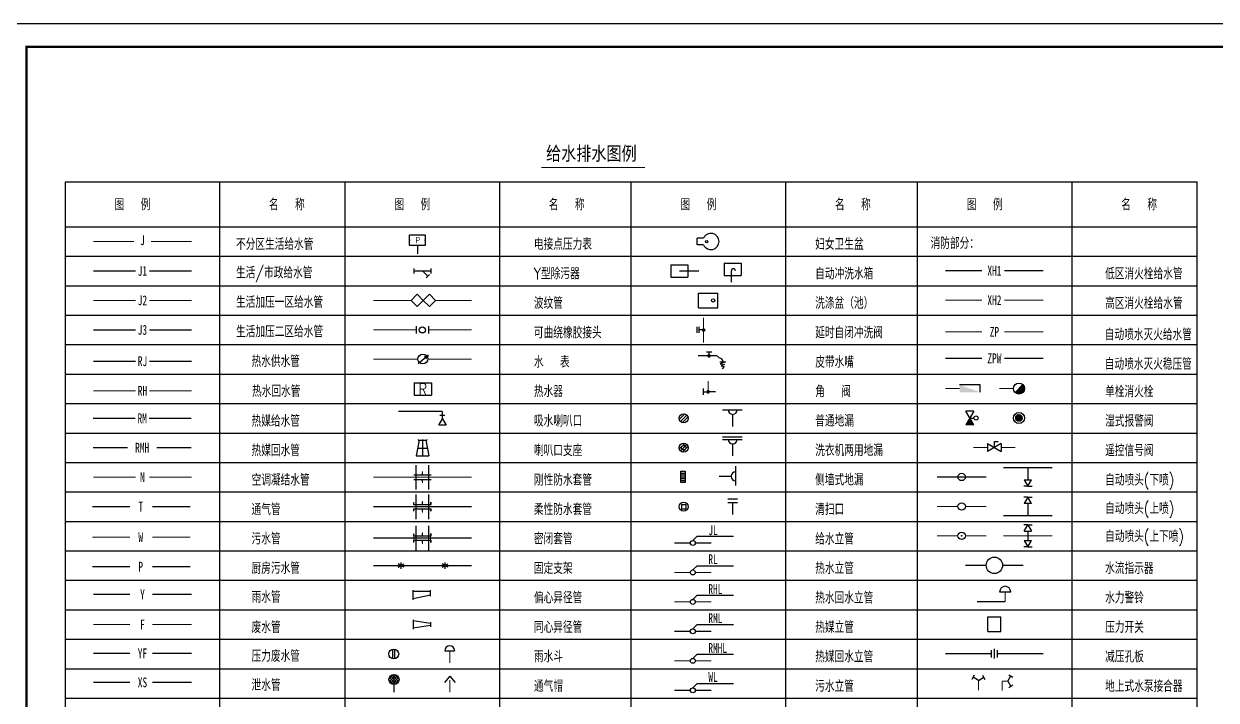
# Model space of a CAD drawing. Extents: x 1031190 to 1725648, y 733081 to 1571294.
# Drawn here: x 1101832 to 1153564, y 1464784 to 1494117 of the extents above; entities that cross this region are included whole.
import ezdxf
from ezdxf.enums import TextEntityAlignment as Align

# ---------------------------------------------------------------- set-up
doc = ezdxf.new("R2010")
doc.units = 0
doc.header["$LTSCALE"] = 1000
doc.header["$MEASUREMENT"] = 0
doc.layers.add('0s-水标注', color=7, linetype='Continuous')
doc.layers.add('图框', color=140, linetype='Continuous')
doc.styles.add('-黑体', font='simhei.ttf', dxfattribs={"width": 0.8})
doc.styles.add('HZ', font='TXT', dxfattribs={"bigfont": 'HZTXT'})
doc.styles.add('HZ8', font='txt.shx', dxfattribs={"bigfont": 'hztxt.shx'})
doc.styles.add('ST', font='', dxfattribs={"width": 0.8})
doc.styles.get("Standard").update_dxf_attribs({"font": 'gbenor.shx', "bigfont": 'gbcbig.shx'})
doc.styles.get('ST').set_extended_font_data('SimSun')

# ---------------------------------------------------------------- blocks, each defined once
blk = doc.blocks.new('GDGDGRDGDRGDR')
at = {"layer": '图框'}
blk.add_lwpolyline([(148133, -148204), (190183, -148204), (190183, -118504), (148133, -118504)], close=True, dxfattribs=at)
at = {"layer": '图框', "const_width": 50}
blk.add_lwpolyline([(149383, -147704), (189683, -147704), (189683, -119004), (149383, -119004)], close=True, dxfattribs=at)
blk = doc.blocks.new('*X90')
at = {"color": 0, "linetype": 'Continuous'}
for p, q in [((-69891, -48890), (-69782, -48780)), ((-69891, -48876), (-69795, -48780)), ((-69889, -48902), (-69769, -48782)), ((-69889, -48860), (-69811, -48782)), ((-69886, -48913), (-69758, -48786)), ((-69882, -48839), (-69832, -48789)), ((-69881, -48923), (-69748, -48790)), ((-69876, -48932), (-69739, -48795)), ((-69871, -48940), (-69731, -48800)), ((-69864, -48948), (-69723, -48807)), ((-69857, -48955), (-69716, -48814)), ((-69849, -48961), (-69710, -48822)), ((-69841, -48967), (-69704, -48830)), ((-69831, -48972), (-69699, -48840)), ((-69821, -48975), (-69696, -48850)), ((-69810, -48978), (-69693, -48861)), ((-69797, -48980), (-69691, -48874)), ((-69783, -48980), (-69691, -48888)), ((-69766, -48977), (-69694, -48905)), ((-69742, -48967), (-69704, -48929))]:
    blk.add_line(p, q, dxfattribs=at)
blk = doc.blocks.new('*X93')
at = {"color": 0, "linetype": 'Continuous'}
for p, q in [((-73097, -53500), (-72997, -53500)), ((-73097, -53501), (-72997, -53501)), ((-73097, -53502), (-72997, -53502)), ((-73097, -53503), (-72997, -53503)), ((-73097, -53504), (-72997, -53504)), ((-73097, -53505), (-72997, -53505)), ((-73097, -53506), (-72997, -53506)), ((-73097, -53507), (-72997, -53507)), ((-73097, -53508), (-72997, -53508)), ((-73097, -53509), (-72997, -53509)), ((-73097, -53510), (-72997, -53510)), ((-73097, -53511), (-72997, -53511)), ((-73097, -53512), (-72997, -53512)), ((-73097, -53513), (-72997, -53513)), ((-73096, -53495), (-72998, -53495)), ((-73096, -53496), (-72998, -53496)), ((-73096, -53497), (-72998, -53497)), ((-73096, -53498), (-72998, -53498)), ((-73096, -53499), (-72998, -53499)), ((-73096, -53514), (-72998, -53514)), ((-73096, -53515), (-72998, -53515)), ((-73096, -53516), (-72998, -53516)), ((-73096, -53517), (-72998, -53517)), ((-73096, -53518), (-72998, -53518)), ((-73095, -53491), (-72999, -53491)), ((-73095, -53492), (-72999, -53492)), ((-73095, -53493), (-72999, -53493)), ((-73095, -53494), (-72999, -53494)), ((-73095, -53519), (-72999, -53519)), ((-73095, -53520), (-72999, -53520)), ((-73095, -53521), (-72999, -53521)), ((-73094, -53488), (-73000, -53488)), ((-73094, -53489), (-73000, -53489)), ((-73094, -53490), (-73000, -53490)), ((-73094, -53522), (-73000, -53522)), ((-73094, -53523), (-73000, -53523)), ((-73094, -53524), (-73000, -53524)), ((-73093, -53486), (-73001, -53486)), ((-73093, -53487), (-73001, -53487)), ((-73093, -53525), (-73001, -53525)), ((-73093, -53526), (-73001, -53526)), ((-73093, -53527), (-73002, -53527)), ((-73092, -53484), (-73002, -53484)), ((-73092, -53485), (-73002, -53485)), ((-73092, -53528), (-73002, -53528)), ((-73092, -53529), (-73002, -53529)), ((-73091, -53482), (-73003, -53482)), ((-73091, -53483), (-73003, -53483)), ((-73091, -53530), (-73003, -53530)), ((-73090, -53480), (-73004, -53480)), ((-73090, -53481), (-73004, -53481)), ((-73090, -53531), (-73004, -53531)), ((-73090, -53532), (-73004, -53532)), ((-73089, -53479), (-73005, -53479)), ((-73089, -53533), (-73005, -53533)), ((-73089, -53534), (-73005, -53534)), ((-73088, -53477), (-73006, -53477)), ((-73088, -53478), (-73006, -53478)), ((-73088, -53535), (-73006, -53535)), ((-73087, -53476), (-73007, -53476)), ((-73087, -53536), (-73007, -53536)), ((-73086, -53475), (-73008, -53475)), ((-73086, -53537), (-73008, -53537)), ((-73086, -53538), (-73008, -53538)), ((-73085, -53474), (-73009, -53474)), ((-73085, -53539), (-73009, -53539)), ((-73084, -53473), (-73010, -53473)), ((-73084, -53540), (-73010, -53540)), ((-73083, -53472), (-73011, -53472)), ((-73083, -53541), (-73011, -53541)), ((-73082, -53471), (-73012, -53471)), ((-73082, -53542), (-73012, -53542)), ((-73081, -53470), (-73013, -53470)), ((-73081, -53543), (-73013, -53543)), ((-73080, -53469), (-73014, -53469)), ((-73080, -53544), (-73014, -53544)), ((-73079, -53468), (-73015, -53468)), ((-73079, -53545), (-73015, -53545)), ((-73078, -53467), (-73016, -53467)), ((-73077, -53466), (-73017, -53466)), ((-73077, -53546), (-73017, -53546)), ((-73076, -53547), (-73018, -53547)), ((-73075, -53465), (-73019, -53465)), ((-73075, -53548), (-73019, -53548)), ((-73074, -53464), (-73020, -53464)), ((-73073, -53549), (-73021, -53549)), ((-73072, -53463), (-73022, -53463)), ((-73071, -53550), (-73023, -53550)), ((-73070, -53462), (-73024, -53462)), ((-73069, -53551), (-73025, -53551)), ((-73068, -53461), (-73026, -53461)), ((-73067, -53552), (-73027, -53552)), ((-73066, -53460), (-73028, -53460)), ((-73065, -53553), (-73029, -53553)), ((-73063, -53459), (-73031, -53459)), ((-73062, -53554), (-73032, -53554)), ((-73060, -53458), (-73034, -53458)), ((-73058, -53555), (-73036, -53555)), ((-73056, -53457), (-73038, -53457)), ((-73052, -53556), (-73042, -53556))]:
    blk.add_line(p, q, dxfattribs=at)
blk = doc.blocks.new('$VALVE$00000619')
for p, q in [((-227, 151), (227, 151)), ((-227, -151), (-227, 151)), ((227, 151), (227, -151)), ((227, -151), (-227, -151))]:
    blk.add_line(p, q)
for p in [(-227, 0), (227, 0)]:
    blk.add_point(p)
blk.add_text('P', height=187).set_placement((-63, -93))

msp = doc.modelspace()

# ---------------------------------------------------------------- linework, layer by layer
at = {"layer": '0s-水标注', "ltscale": 1.5}
for p, q in [((1103626.4, 1487266.9), (1152746.4, 1487266.9)), ((1103626.4, 1487257.7), (1103626.4, 1439308.9)), ((1110335.9, 1439308.9), (1110335.9, 1487266.9)), ((1115767.4, 1439308.9), (1115767.4, 1487266.9)), ((1122476.9, 1439308.9), (1122476.9, 1487266.9)), ((1128186.4, 1439308.9), (1128186.4, 1487266.9)), ((1134895.9, 1439308.9), (1134895.9, 1487266.9)), ((1140605.4, 1444420.9), (1140605.4, 1487266.9)), ((1140605.4, 1439308.9), (1140605.4, 1487266.9)), ((1147314.9, 1452088.9), (1147314.9, 1487266.9)), ((1152746.4, 1439308.9), (1152746.4, 1487266.9)), ((1103626.4, 1485316.9), (1152746.4, 1485316.9)), ((1131049.8, 1484534.2), (1131049.8, 1484821.7)), ((1131326.1, 1484821.7), (1131049.8, 1484821.7)), ((1118908, 1484509.5), (1118908, 1484136.4)), ((1131326.1, 1484534.2), (1131049.8, 1484534.2)), ((1103626.4, 1484038.9), (1152746.4, 1484038.9)), ((1129901.8, 1483666.2), (1129901.8, 1483133.7)), ((1129901.8, 1483666.2), (1130647.3, 1483666.2)), ((1130647.3, 1483666.2), (1130647.3, 1483133.7)), ((1132215.6, 1483731.2), (1132961.1, 1483731.2)), ((1132215.6, 1483731.2), (1132215.6, 1483198.7)), ((1132961.1, 1483731.2), (1132961.1, 1483198.7)), ((1118749.4, 1483506.4), (1118749.4, 1483293.4)), ((1119282.6, 1483100.4), (1119431.5, 1483252.6)), ((1119494.9, 1483506.4), (1119494.9, 1483293.4)), ((1130274.6, 1483399.9), (1131015, 1483399.9)), ((1132215.6, 1483198.7), (1132961.1, 1483198.7)), ((1132531.2, 1482912), (1132531.2, 1483410.4)), ((1103626.4, 1482760.9), (1152746.4, 1482760.9)), ((1129901.8, 1483133.7), (1130647.3, 1483133.7)), ((1118630.5, 1482121.9), (1118896.7, 1482388.2)), ((1118896.7, 1481855.7), (1118630.5, 1482121.9)), ((1118896.7, 1482388.2), (1119163, 1482121.9)), ((1119163, 1482121.9), (1118896.7, 1481855.7)), ((1119163, 1482121.9), (1119429.2, 1482388.2)), ((1119429.2, 1481855.7), (1119163, 1482121.9)), ((1119429.2, 1482388.2), (1119695.5, 1482121.9)), ((1119695.5, 1482121.9), (1119429.2, 1481855.7)), ((1131097.4, 1481802.4), (1131097.4, 1482441.4)), ((1131097.4, 1482441.4), (1131949.4, 1482441.4)), ((1131949.4, 1481802.4), (1131949.4, 1482441.4)), ((1131097.4, 1481802.4), (1131949.4, 1481802.4)), ((1103626.4, 1481482.9), (1152746.4, 1481482.9)), ((1118855.9, 1481003.7), (1118855.9, 1480684.2)), ((1119388.4, 1481003.7), (1119388.4, 1480684.2)), ((1131032.2, 1480971.7), (1131032.2, 1480716.1)), ((1131137.9, 1480716.1), (1131137.9, 1480971.7)), ((1131324.6, 1480843.9), (1131137.9, 1480843.9)), ((1103626.4, 1480204.9), (1152746.4, 1480204.9)), ((1118940.2, 1479380.8), (1119377.7, 1479742.7)), ((1119377.7, 1479742.7), (1119198.9, 1479660.7)), ((1119377.7, 1479742.7), (1119263.7, 1479582.4)), ((1131445.9, 1479895.9), (1131676.7, 1479895.9)), ((1131561.3, 1479722.1), (1131561.3, 1479895.9)), ((1132025.9, 1479458.1), (1132279.6, 1479458.1)), ((1132279.6, 1479458.1), (1132049.7, 1479369.1)), ((1132049.7, 1479369.1), (1132232, 1479344.8)), ((1132232, 1479344.8), (1132081.4, 1479280)), ((1132081.4, 1479280), (1132216.2, 1479255.8)), ((1132216.2, 1479255.8), (1132136.9, 1479158.7)), ((1103626.4, 1478926.9), (1152746.4, 1478926.9)), ((1118773.8, 1478550.9), (1118773.8, 1478018.4)), ((1118773.8, 1478550.9), (1119519.3, 1478550.9)), ((1119519.3, 1478550.9), (1119519.3, 1478018.4)), ((1118773.8, 1478018.4), (1119519.3, 1478018.4)), ((1131317.5, 1478026.5), (1131317.5, 1478300.6)), ((1131317.5, 1478163.5), (1131496.6, 1478163.5)), ((1143324.7, 1478458.8), (1142430.1, 1478458.8)), ((1143324.7, 1478139.3), (1143324.7, 1478458.8)), ((1145176.8, 1478468.5), (1144837.9, 1478129.6)), ((1103626.4, 1477648.9), (1152746.4, 1477648.9)), ((1119832.1, 1476711.9), (1119991.9, 1476988.6)), ((1119885.4, 1477148.4), (1120098.4, 1477148.4)), ((1119991.9, 1476988.6), (1120151.6, 1476711.9)), ((1130269.8, 1476959.4), (1130508.9, 1477198.5)), ((1130320.4, 1476871.9), (1130596.4, 1477148)), ((1130407.9, 1476821.4), (1130646.9, 1477060.5)), ((1132143.4, 1477372), (1132993.4, 1477372)), ((1143053.1, 1477313.9), (1142701.7, 1477313.9)), ((1143053.1, 1477313.9), (1142701.7, 1476728.1)), ((1143053.1, 1476728.1), (1142701.7, 1477313.9)), ((1142877.4, 1477021), (1143053.1, 1477021)), ((1120151.6, 1476711.9), (1119832.1, 1476711.9)), ((1143053.1, 1476728.1), (1142701.7, 1476728.1)), ((1103626.4, 1476370.9), (1152746.4, 1476370.9)), ((1118981.5, 1476060.7), (1118860.7, 1475375.8)), ((1118937, 1476088), (1118937, 1476060.7)), ((1118937, 1476060.7), (1119320.4, 1476060.7)), ((1119128.7, 1476088), (1119128.7, 1475375.8)), ((1119275.9, 1476060.7), (1119396.7, 1475375.8)), ((1119320.4, 1476088), (1119320.4, 1476060.7)), ((1130269.8, 1475681.4), (1130508.9, 1475920.5)), ((1132143.4, 1476206.2), (1132993.4, 1476206.2)), ((1132143.4, 1476094), (1132993.4, 1476094)), ((1143649.5, 1475918.7), (1144235.3, 1475567.3)), ((1144235.3, 1475918.7), (1143649.5, 1475567.3)), ((1143649.5, 1475918.7), (1143649.5, 1475567.3)), ((1143942.4, 1475743), (1143942.4, 1475995.3)), ((1143942.4, 1475995.3), (1144099.2, 1475995.3)), ((1144235.3, 1475918.7), (1144235.3, 1475567.3)), ((1118921.1, 1475718.2), (1119336.3, 1475718.2)), ((1130320.4, 1475593.9), (1130596.4, 1475870)), ((1130407.9, 1475543.4), (1130646.9, 1475782.5)), ((1103626.4, 1475092.9), (1152746.4, 1475092.9)), ((1118855.9, 1473918.6), (1118855.9, 1474982.8)), ((1118860.7, 1475375.8), (1119396.7, 1475375.8)), ((1119401.4, 1473918.6), (1119401.4, 1474982.8)), ((1132714.5, 1474937.5), (1132714.5, 1474087.5)), ((1118755.9, 1474549.8), (1119501.4, 1474549.8)), ((1118755.9, 1474358.1), (1119501.4, 1474358.1)), ((1119128.7, 1474549.8), (1119128.7, 1474645.6)), ((1119128.7, 1474262.2), (1119128.7, 1474358.1)), ((1130330.7, 1474631), (1130522.7, 1474631)), ((1130330.7, 1474551), (1130522.7, 1474551)), ((1130330.7, 1474471), (1130522.7, 1474471)), ((1130330.7, 1474391), (1130522.7, 1474391)), ((1130330.7, 1474311), (1130522.7, 1474311)), ((1145397.9, 1474060.4), (1145217.8, 1474060.4)), ((1145238.1, 1474337.1), (1145397.9, 1474060.4)), ((1145238.1, 1474337.1), (1145557.6, 1474337.1)), ((1145397.9, 1474060.4), (1145557.6, 1474337.1)), ((1145397.9, 1474060.4), (1145578, 1474060.4)), ((1103626.4, 1473814.9), (1152746.4, 1473814.9)), ((1118755.9, 1473271.8), (1118755.9, 1473342.4)), ((1118855.9, 1472640.6), (1118855.9, 1473704.8)), ((1119128.7, 1473271.8), (1119128.7, 1473367.6)), ((1119401.4, 1472640.6), (1119401.4, 1473704.8)), ((1119501.4, 1473271.8), (1119501.4, 1473367.6)), ((1132375.4, 1473522.1), (1132801.4, 1473522.1)), ((1132375.4, 1473362.3), (1132801.4, 1473362.3)), ((1145397.9, 1473591.6), (1145217.8, 1473591.6)), ((1145397.9, 1473591.6), (1145238.1, 1473314.9)), ((1145557.6, 1473314.9), (1145238.1, 1473314.9)), ((1145397.9, 1473591.6), (1145578, 1473591.6)), ((1145557.6, 1473314.9), (1145397.9, 1473591.6)), ((1118755.9, 1473271.8), (1119501.4, 1473271.8)), ((1118755.9, 1473080.1), (1119501.4, 1473080.1)), ((1118755.9, 1472984.2), (1118755.9, 1473080.1)), ((1119128.7, 1472984.2), (1119128.7, 1473080.1)), ((1119501.4, 1472984.2), (1119501.4, 1473080.1)), ((1130366.1, 1473268.2), (1130550.7, 1473268.2)), ((1130366.1, 1473268.2), (1130366.1, 1473083.7)), ((1130366.1, 1473083.7), (1130550.7, 1473083.7)), ((1130550.7, 1473268.2), (1130550.7, 1473083.7)), ((1103626.4, 1472536.9), (1152746.4, 1472536.9)), ((1118855.9, 1471283.3), (1118855.9, 1472347.5)), ((1119401.4, 1471283.3), (1119401.4, 1472347.5)), ((1145397.9, 1472384.6), (1145217.8, 1472384.6)), ((1145238.1, 1472107.9), (1145397.9, 1472384.6)), ((1145397.9, 1472384.6), (1145578, 1472384.6)), ((1145397.9, 1472384.6), (1145557.6, 1472107.9)), ((1118755.9, 1471914.5), (1118755.9, 1471985)), ((1118755.9, 1471914.5), (1119501.4, 1471914.5)), ((1119128.7, 1471914.5), (1119128.7, 1472010.3)), ((1119501.4, 1471914.5), (1119501.4, 1472010.3)), ((1130858.3, 1471707.9), (1131043.7, 1471893.3)), ((1131043.7, 1471893.3), (1132628.7, 1471893.3)), ((1145238.1, 1472107.9), (1145557.6, 1472107.9)), ((1103626.4, 1471258.9), (1152746.4, 1471258.9)), ((1118755.9, 1471626.9), (1118755.9, 1471722.8)), ((1118755.9, 1471722.8), (1119501.4, 1471722.8)), ((1119128.7, 1471626.9), (1119128.7, 1471722.8)), ((1119501.4, 1471626.9), (1119501.4, 1471722.8)), ((1145397.9, 1471433.4), (1145217.8, 1471433.4)), ((1145238.1, 1471710.1), (1145397.9, 1471433.4)), ((1145238.1, 1471710.1), (1145557.6, 1471710.1)), ((1145397.9, 1471433.4), (1145557.6, 1471710.1)), ((1145397.9, 1471433.4), (1145578, 1471433.4)), ((1118194.5, 1470760.1), (1118194.5, 1470479.8)), ((1120100.9, 1470760.1), (1120100.9, 1470479.8)), ((1118073.1, 1470549.9), (1118315.8, 1470690)), ((1118315.8, 1470549.9), (1118073.1, 1470690)), ((1120222.3, 1470549.9), (1119979.5, 1470690)), ((1119979.5, 1470549.9), (1120222.3, 1470690)), ((1130858.3, 1470429.9), (1131043.7, 1470615.3)), ((1131043.7, 1470615.3), (1132628.7, 1470615.3)), ((1103626.4, 1469980.9), (1152746.4, 1469980.9)), ((1103626.4, 1469980.9), (1152746.4, 1469980.9)), ((1118730.5, 1469132.5), (1118730.5, 1469551.4)), ((1118730.5, 1469505.7), (1119478.2, 1469505.7)), ((1118730.5, 1469186.2), (1119478.2, 1469346)), ((1119478.2, 1469292.2), (1119478.2, 1469551.4)), ((1130858.3, 1469151.9), (1131043.7, 1469337.3)), ((1131043.7, 1469337.3), (1132628.7, 1469337.3)), ((1144170.1, 1469481.1), (1144649.3, 1469481.1)), ((1103626.4, 1468702.9), (1152746.4, 1468702.9)), ((1103626.4, 1468702.9), (1152746.4, 1468702.9)), ((1118730.5, 1468269.3), (1118730.5, 1467858.5)), ((1118730.5, 1468231.8), (1119478.2, 1468125.3)), ((1119478.2, 1468162.8), (1119478.2, 1467965)), ((1143658.4, 1468394.5), (1144226.4, 1468394.5)), ((1143658.4, 1467755.5), (1143658.4, 1468394.5)), ((1144226.4, 1467755.5), (1144226.4, 1468394.5)), ((1119478.2, 1468018.8), (1118730.5, 1467912.3)), ((1130858.3, 1467873.9), (1131043.7, 1468059.3)), ((1131043.7, 1468059.3), (1132628.7, 1468059.3)), ((1143658.4, 1467755.5), (1144226.4, 1467755.5)), ((1103626.4, 1467424.9), (1152746.4, 1467424.9)), ((1117840.6, 1466577.2), (1117840.6, 1466994.6)), ((1117925.8, 1466577.2), (1117925.8, 1466994.6)), ((1120098.4, 1466927.3), (1120524.3, 1466927.3)), ((1130858.3, 1466595.9), (1131043.7, 1466781.3)), ((1131043.7, 1466781.3), (1132628.7, 1466781.3)), ((1143814.6, 1466637.3), (1143814.6, 1466956.8)), ((1143942.4, 1466584), (1143942.4, 1467010)), ((1144070.2, 1466637.3), (1144070.2, 1466956.8)), ((1103626.4, 1466146.9), (1152746.4, 1466146.9)), ((1117878.4, 1465896), (1117674.3, 1465692)), ((1117674.3, 1465664.7), (1117878.4, 1465460.7)), ((1117977.2, 1465879.1), (1117691.2, 1465593.2)), ((1117691.2, 1465763.5), (1117977.2, 1465477.5)), ((1118046.2, 1465832.6), (1117737.8, 1465524.1)), ((1117737.8, 1465832.6), (1118046.2, 1465524.1)), ((1117806.9, 1465879.1), (1118092.8, 1465593.2)), ((1118092.8, 1465763.5), (1117806.9, 1465477.5)), ((1117905.7, 1465896), (1118109.7, 1465692)), ((1118109.7, 1465664.7), (1117905.7, 1465460.7)), ((1120311.4, 1465820.5), (1120079.1, 1465543.7)), ((1120311.4, 1465820.5), (1120543.6, 1465543.7)), ((1143071, 1465864.9), (1142967.7, 1465686.1)), ((1143249.9, 1465642.4), (1143019.4, 1465775.5)), ((1143249.9, 1465642.4), (1143480.5, 1465775.5)), ((1143428.9, 1465864.9), (1143532.1, 1465686.1)), ((1144522.9, 1465606.9), (1144656.1, 1465837.4)), ((1144522.9, 1465606.9), (1144656.1, 1465376.3)), ((1144566.7, 1465889.1), (1144745.5, 1465785.8)), ((1130858.3, 1465317.9), (1131043.7, 1465503.3)), ((1131043.7, 1465503.3), (1132628.7, 1465503.3)), ((1144745.5, 1465427.9), (1144566.7, 1465324.7)), ((1103626.4, 1464868.9), (1152746.4, 1464868.9))]:
    msp.add_line(p, q, dxfattribs=at)
at = {"layer": '0s-水标注', "const_width": 50}
msp.add_lwpolyline([(1124286, 1487882.9), (1128783.4, 1487882.9)], dxfattribs=at)
at = {"layer": '0s-水标注', "ltscale": 1.5, "const_width": 50}
for points in [[(1104848.7, 1484677.9), (1106605.9, 1484677.9)], [(1107351.4, 1484677.9), (1109108.7, 1484677.9)], [(1104848.7, 1483394.9), (1106680.5, 1483394.9)], [(1107276.9, 1483394.9), (1109108.7, 1483394.9)], [(1118749.4, 1483399.9), (1119494.9, 1483399.9)], [(1119128.7, 1483399.9), (1119357, 1483176.5)], [(1130274.6, 1483399.9), (1131123.8, 1483399.9)], [(1132531.2, 1482914.6), (1132531.2, 1483410.4)], [(1141812.4, 1483411), (1143408.6, 1483411)], [(1144371.2, 1483411), (1146072.4, 1483411)], [(1104848.7, 1482116.9), (1106680.5, 1482116.9)], [(1107276.9, 1482116.9), (1109108.7, 1482116.9)], [(1116998.7, 1482121.9), (1118630.5, 1482121.9)], [(1119695.5, 1482121.9), (1121258.7, 1482121.9)], [(1141812.4, 1482133), (1143408.6, 1482133)], [(1144371.2, 1482133), (1146072.4, 1482133)], [(1131324.6, 1480291.3), (1131324.6, 1481369.5)], [(1104848.7, 1480838.9), (1106680.5, 1480838.9)], [(1107276.9, 1480838.9), (1109108.7, 1480838.9)], [(1116998.7, 1480843.9), (1118855.9, 1480843.9)], [(1119388.4, 1480843.9), (1121258.7, 1480843.9)], [(1141812.4, 1480758.6), (1143408.6, 1480758.6)], [(1144371.2, 1480758.6), (1146072.4, 1480758.6)], [(1116998.7, 1479577.4), (1118930.8, 1479577.4)], [(1119356.7, 1479577.4), (1121258.7, 1479577.4)], [(1131084.6, 1479722.1), (1131911.3, 1479722.1)], [(1132015.5, 1479617.9), (1131911.3, 1479722.1)], [(1141812.4, 1479611.5), (1143408.6, 1479611.5)], [(1144371.2, 1479611.5), (1146072.4, 1479611.5)], [(1104848.7, 1479481.5), (1106680.5, 1479481.5)], [(1107276.9, 1479481.5), (1109108.7, 1479481.5)], [(1131523.4, 1478165.6), (1131523.4, 1478624.4)], [(1104848.7, 1478203.5), (1106680.5, 1478203.5)], [(1107276.9, 1478203.5), (1109108.7, 1478203.5)], [(1131538.2, 1478165.6), (1131853.2, 1478165.6)], [(1141812.4, 1478299), (1142430.1, 1478299)], [(1144150.1, 1478299), (1144767.8, 1478299)], [(1104836.7, 1477009.9), (1106668.5, 1477009.9)], [(1107264.9, 1477009.9), (1109096.7, 1477009.9)], [(1118074.9, 1477308.1), (1119991.9, 1477308.1)], [(1119991.9, 1477308.1), (1119991.9, 1476988.6)], [(1132588.4, 1476647.8), (1132588.4, 1477180.3)], [(1132588.4, 1475369.8), (1132588.4, 1475902.3)], [(1104836.7, 1475731.9), (1106336.2, 1475731.9)], [(1107593.8, 1475731.9), (1109096.7, 1475731.9)], [(1143031.8, 1475743), (1143649.5, 1475743)], [(1144235.3, 1475743), (1144853, 1475743)], [(1146462.9, 1474869.6), (1144332.9, 1474869.6)], [(1145397.9, 1474337.1), (1145397.9, 1474869.6)], [(1104848.7, 1474453.9), (1106680.5, 1474453.9)], [(1107276.9, 1474453.9), (1109108.7, 1474453.9)], [(1116998.7, 1474453.9), (1121258.7, 1474453.9)], [(1118755.9, 1474549.8), (1119501.4, 1474549.8)], [(1118755.9, 1474358.1), (1119501.4, 1474358.1)], [(1119128.7, 1474706.4), (1119128.7, 1474549.8)], [(1119128.7, 1474358.1), (1119128.7, 1474201.5)], [(1131990.3, 1474492.5), (1132522.8, 1474492.5)], [(1142362.6, 1474465), (1141457.4, 1474465)], [(1143587.4, 1474465), (1142362.6, 1474465)], [(1118755.9, 1473375.6), (1118755.9, 1473244.2)], [(1119128.7, 1473425.2), (1119128.7, 1473268.6)], [(1119475.7, 1473375.6), (1119475.7, 1473244.2)], [(1132588.4, 1472829.8), (1132588.4, 1473362.3)], [(1145397.9, 1473314.9), (1145397.9, 1472782.4)], [(1104800.6, 1473175.9), (1106444.9, 1473175.9)], [(1107407.5, 1473175.9), (1109060.6, 1473175.9)], [(1116998.7, 1473175.9), (1121258.7, 1473175.9)], [(1118755.9, 1473268.6), (1119501.4, 1473268.6)], [(1118755.9, 1473102.1), (1118755.9, 1472970.7)], [(1118755.9, 1473076.9), (1119501.4, 1473076.9)], [(1119128.7, 1473076.9), (1119128.7, 1472920.2)], [(1119475.7, 1473102.1), (1119475.7, 1472970.7)], [(1142362.6, 1473187), (1141457.4, 1473187)], [(1143587.4, 1473187), (1142682.1, 1473187)], [(1146462.9, 1472782.4), (1144332.9, 1472782.4)], [(1104798.2, 1471849.3), (1106444.9, 1471849.3)], [(1107407.5, 1471849.3), (1109058.2, 1471849.3)], [(1116998.7, 1471818.6), (1121258.7, 1471818.6)], [(1118755.9, 1472018.2), (1118755.9, 1471744.8)], [(1118755.9, 1471911.2), (1119501.4, 1471911.2)], [(1118755.9, 1471744.8), (1118755.9, 1471613.4)], [(1119128.7, 1472067.9), (1119128.7, 1471911.2)], [(1119475.7, 1472018.2), (1119475.7, 1471744.8)], [(1119475.7, 1471744.8), (1119475.7, 1471613.4)], [(1142362.6, 1471909), (1141457.4, 1471909)], [(1143587.4, 1471909), (1142682.1, 1471909)], [(1146462.9, 1471909), (1144332.9, 1471909)], [(1145397.9, 1471710.1), (1145397.9, 1472107.9)], [(1118755.9, 1471719.5), (1119501.4, 1471719.5)], [(1119128.7, 1471719.5), (1119128.7, 1471562.9)], [(1130049.3, 1471601.4), (1130751.8, 1471601.4)], [(1130964.8, 1471601.4), (1131667.3, 1471601.4)], [(1104798.2, 1470571.3), (1106444.9, 1470571.3)], [(1107407.5, 1470571.3), (1109058.2, 1470571.3)], [(1116998.7, 1470619.9), (1121258.7, 1470619.9)], [(1130049.3, 1470323.4), (1130751.8, 1470323.4)], [(1130964.8, 1470323.4), (1131667.3, 1470323.4)], [(1143587.4, 1470631), (1142682.1, 1470631)], [(1145202.6, 1470631), (1144297.4, 1470631)], [(1104848.7, 1469372.2), (1106444.9, 1469372.2)], [(1107407.5, 1469372.2), (1109108.7, 1469372.2)], [(1144409.7, 1469055.1), (1144409.7, 1469481.1)], [(1130049.3, 1469045.4), (1130751.8, 1469045.4)], [(1130964.8, 1469045.4), (1131667.3, 1469045.4)], [(1144409.7, 1469055.1), (1143183.2, 1469055.1)], [(1104848.7, 1468063.9), (1106444.9, 1468063.9)], [(1107407.5, 1468063.9), (1109108.7, 1468063.9)], [(1130049.3, 1467767.4), (1130751.8, 1467767.4)], [(1130964.8, 1467767.4), (1131667.3, 1467767.4)], [(1104848.7, 1466813.6), (1106444.9, 1466813.6)], [(1107407.5, 1466813.6), (1109108.7, 1466813.6)], [(1120311.4, 1466927.3), (1120311.4, 1466394.8)], [(1141812.4, 1466797), (1143814.6, 1466797)], [(1144070.2, 1466797), (1146072.4, 1466797)], [(1130049.3, 1466489.4), (1130751.8, 1466489.4)], [(1130964.8, 1466489.4), (1131667.3, 1466489.4)], [(1104848.7, 1465553.7), (1106444.9, 1465553.7)], [(1107407.5, 1465553.7), (1109108.7, 1465553.7)], [(1120311.4, 1465658.5), (1120311.4, 1465126)], [(1143249.9, 1465216.4), (1143249.9, 1465642.4)], [(1144279, 1465606.9), (1144279, 1465201.1)], [(1144522.9, 1465606.9), (1144279, 1465606.9)], [(1117892, 1465460.2), (1117892, 1465123)], [(1130049.3, 1465211.4), (1130751.8, 1465211.4)], [(1130964.8, 1465211.4), (1131667.3, 1465211.4)]]:
    msp.add_lwpolyline(points, dxfattribs=at)
at = {"layer": '0s-水标注', "ltscale": 1.5}
for points, const_width in [([(1132701.6, 1483410.4, 1), (1132531.2, 1483410.4, 1)], 50), ([(1144922.7, 1478214.3, 1), (1145092.1, 1478383.7)], 239.6)]:
    msp.add_lwpolyline(points, format="xyb", dxfattribs=dict(at, const_width=const_width))
msp.add_lwpolyline([(1130330.7, 1474711), (1130522.7, 1474711), (1130522.7, 1474231), (1130330.7, 1474231)], close=True, dxfattribs=at)
for centre, radius in [((1131460.9, 1484674.6), 50), ((1131736.4, 1482121.9), 71), ((1119122.1, 1480843.9), 133.7), ((1131324.6, 1480843.9), 50), ((1119143.7, 1479581.2), 213), ((1131561.3, 1479722.1), 50), ((1145007.4, 1478299), 239.6), ((1131523.4, 1478165.6), 50), ((1130458.4, 1477009.9), 195.2), ((1143143.2, 1477021), 90.1), ((1145007.4, 1477021), 238.2), ((1145007.4, 1477021), 142), ((1130458.4, 1475731.9), 195.2), ((1130458.4, 1475731.9), 97.6), ((1142522.4, 1474465), 159.8), ((1130458.4, 1473175.9), 197.8), ((1142522.4, 1473187), 159.8), ((1142522.4, 1471909), 159.8), ((1142522.4, 1471909), 14), ((1130858.3, 1471601.4), 106.5), ((1143942.4, 1470631), 355), ((1130858.3, 1470323.4), 106.5), ((1130858.3, 1469045.4), 106.5), ((1130858.3, 1467767.4), 106.5), ((1117883.2, 1466785.9), 213), ((1130858.3, 1466489.4), 106.5), ((1117892, 1465678.3), 218.1), ((1130858.3, 1465211.4), 106.5)]:
    msp.add_circle(centre, radius, dxfattribs=at)
for centre, radius, start, end in [((1131646.1, 1484677.9), 350.8, 204.19346, 155.80654), ((1132619.8, 1483410.4), 88.6, 0, 180), ((1132015.5, 1479473.5), 144.4, 353.8601, 90), ((1132588.4, 1477372), 191.7, 180, 0), ((1132588.4, 1476094), 191.7, 180, 0), ((1132714.5, 1474492.5), 191.7, 90, 270), ((1144409.7, 1469481.1), 239.6, 0, 180), ((1120311.4, 1466927.3), 213, 0, 180)]:
    msp.add_arc(centre, radius, start, end, dxfattribs=at)
for points in [[(1143324.7, 1478139.3), (1142430.1, 1478458.8), (1143324.7, 1478139.3), (1142430.1, 1478139.3)], [(1142701.7, 1476728.1), (1142877.4, 1477021), (1142701.7, 1476728.1), (1143053.1, 1476728.1)]]:
    msp.add_solid(points, dxfattribs=at)

# ---------------------------------------------------------------- block references
at = {"xscale": 2, "yscale": 2, "zscale": 2}
msp.add_blockref('GDGDGRDGDRGDR', (803182.9, 1731125.5), dxfattribs=at)
at = {"layer": '0s-水标注', "xscale": 1.5, "yscale": 1.5, "zscale": 1.5}
msp.add_blockref('$VALVE$00000619', (1118908, 1484736.4), dxfattribs=at)
at = {"layer": '0s-水标注', "ltscale": 1.5}
for p in [(1204371.6, 1534348.9), (1204608.3, 1533227.1), (1204570.4, 1531670.6)]:
    msp.add_blockref('*X93', p, dxfattribs=at)
at = {"layer": '0s-水标注', "ltscale": 1.5, "xscale": 1.419999999925494, "yscale": 1.419999999925494, "zscale": 1.419999999925494}
msp.add_blockref('*X90', (1244104.3, 1546437), dxfattribs=at)

# ---------------------------------------------------------------- texts
at = {"layer": '0s-水标注', "style": '-黑体', "width": 0.8}
msp.add_text('给水排水图例', height=600, dxfattribs=at).set_placement((1126456.1, 1488197, 0), align=Align.CENTER)
at = {"layer": '0s-水标注', "style": 'HZ', "width": 0.8}
for s, p in [('图  例', (1105768, 1486030.5)), ('名  称', (1112465.5, 1486027.7)), ('图  例', (1117909, 1486030.5)), ('名  称', (1124606.5, 1486027.7)), ('图  例', (1130328, 1486030.5)), ('名  称', (1137025.5, 1486027.7)), ('图  例', (1142747, 1486030.5)), ('名  称', (1149444.5, 1486027.7)), ('不分区生活给水管', (1111036.7, 1484311)), ('电接点压力表', (1123962.5, 1484313.2)), ('妇女卫生盆', (1136167.7, 1484313.2)), ('Y型除污器', (1123962.5, 1483035.2)), ('自动冲洗水箱', (1136167.7, 1483033)), ('低区消火栓给水管', (1148747, 1483030.7)), ('波纹管', (1123962.5, 1481755)), ('洗涤盆（池）', (1136167.7, 1481757.2)), ('高区消火栓给水管', (1148747, 1481752.7)), ('可曲绕橡胶接头', (1123962.5, 1480474.7)), ('延时自闭冲洗阀', (1136167.7, 1480477)), ('自动喷水灭火给水管', (1148731.7, 1480391.6)), ('水  表', (1123962.5, 1479203.4)), ('皮带水嘴', (1136167.7, 1479199)), ('自动喷水灭火稳压管', (1148731.7, 1479113.6)), ('热水回水管', (1111732, 1477934.7)), ('R', (1118965.6, 1478015.5)), ('热水器', (1123962.5, 1477927.6)), ('角  阀', (1136167.7, 1477923.2)), ('单栓消火栓', (1148747, 1477918.7)), ('热媒给水管', (1111711.5, 1476643)), ('吸水喇叭口', (1123962.5, 1476647.4)), ('普通地漏', (1136167.7, 1476649.6)), ('湿式报警阀', (1148747, 1476645.2)), ('热媒回水管', (1111711.5, 1475365)), ('喇叭口支座', (1123962.5, 1475367.2)), ('洗衣机两用地漏', (1136167.7, 1475371.6)), ('遥控信号阀', (1148747, 1475365)), ('空调凝结水管', (1111711.5, 1474087)), ('刚性防水套管', (1123962.5, 1474087)), ('侧墙式地漏', (1136167.7, 1474093.6)), ('自动喷头(下喷)', (1148747, 1474087)), ('通气管', (1111711.5, 1472809)), ('柔性防水套管', (1123962.5, 1472809)), ('清扫口', (1136167.7, 1472811.2)), ('自动喷头(上喷)', (1148747, 1472852.3)), ('污水管', (1111711.5, 1471535.6)), ('密闭套管', (1123962.5, 1471536.1)), ('给水立管', (1136167.7, 1471531)), ('自动喷头(上下喷)', (1148747, 1471640.6)), ('厨房污水管', (1111711.5, 1470257.6)), ('固定支架', (1123962.5, 1470255.2)), ('热水立管', (1136167.7, 1470253)), ('水流指示器', (1148747, 1470257.4)), ('雨水管', (1111711.5, 1469005.2)), ('偏心异径管', (1123962.5, 1468977.2)), ('热水回水立管', (1136167.7, 1468975)), ('水力警铃', (1148747, 1468977.2)), ('废水管', (1111711.5, 1467697)), ('同心异径管', (1123962.5, 1467699.2)), ('热媒立管', (1136167.7, 1467697)), ('压力开关', (1148747, 1467699.2)), ('压力废水管', (1111711.5, 1466446.6)), ('雨水斗', (1123962.5, 1466425.6)), ('热媒回水立管', (1136167.7, 1466419)), ('减压孔板', (1148747, 1466421.2)), ('泄水管', (1111711.5, 1465186.7)), ('通气帽', (1123962.5, 1465143.2)), ('污水立管', (1136167.7, 1465141)), ('地上式水泵接合器', (1148747, 1465141))]:
    msp.add_text(s, height=500, rotation=0, dxfattribs=at).set_placement(p)
at = {"layer": '0s-水标注', "ltscale": 1.5, "style": 'ST', "width": 0.7}
for s, p in [('J', (1106976.3, 1484728.3)), ('J1', (1106976.3, 1483398.3)), ('XH1', (1143942.4, 1483411)), ('J2', (1106976.3, 1482120.3)), ('XH2', (1143942.4, 1482133)), ('J3', (1106976.3, 1480842.3)), ('ZP', (1143942.4, 1480758.6)), ('RJ', (1106978.7, 1479481.5)), ('ZPW', (1143942.4, 1479611.5)), ('RH', (1106978.7, 1478203.5)), ('RM', (1106966.7, 1477009.9)), ('RMH', (1106966.7, 1475731.9)), ('N', (1106978.7, 1474453.9)), ('T', (1106904.2, 1473175.9)), ('W', (1106901.8, 1471849.3)), ('P', (1106901.8, 1470571.3)), ('Y', (1106978.7, 1469372.2)), ('F', (1106978.7, 1468063.9)), ('YF', (1106978.7, 1466813.6))]:
    msp.add_text(s, height=426, dxfattribs=at).set_placement(p, align=Align.MIDDLE)
at = {"layer": '0s-水标注', "ltscale": 1.5}
for s, height, style, width, p in [('消防部分：', 500, 'HZ8', 0.8, (1141174.1, 1484353.6)), ('生活/市政给水管', 500, 'HZ8', 0.8, (1111036.7, 1483075)), ('生活加压一区给水管', 500, 'HZ8', 0.8, (1111036.7, 1481797)), ('生活加压二区给水管', 500, 'HZ8', 0.8, (1111036.7, 1480519)), ('热水供水管', 500, 'HZ8', 0.8, (1111711.5, 1479234.8)), ('JL', 426, 'ST', 0.7, (1131530.5, 1471942.7)), ('RL', 426, 'ST', 0.7, (1131530.5, 1470685.2)), ('RHL', 426, 'ST', 0.7, (1131530.5, 1469390)), ('RML', 426, 'ST', 0.7, (1131530.5, 1468129.2)), ('RMHL', 426, 'ST', 0.7, (1131530.5, 1466834)), ('WL', 426, 'ST', 0.7, (1131530.5, 1465576))]:
    msp.add_text(s, height=height, dxfattribs=dict(at, style=style, width=width)).set_placement(p)
at = {"layer": '0s-水标注', "ltscale": 1.5, "style": 'ST', "width": 0.7}
msp.add_text('XS', height=426, rotation=360, dxfattribs=at).set_placement((1106978.7, 1465553.7), align=Align.MIDDLE)

doc.saveas('drawing.dxf')
